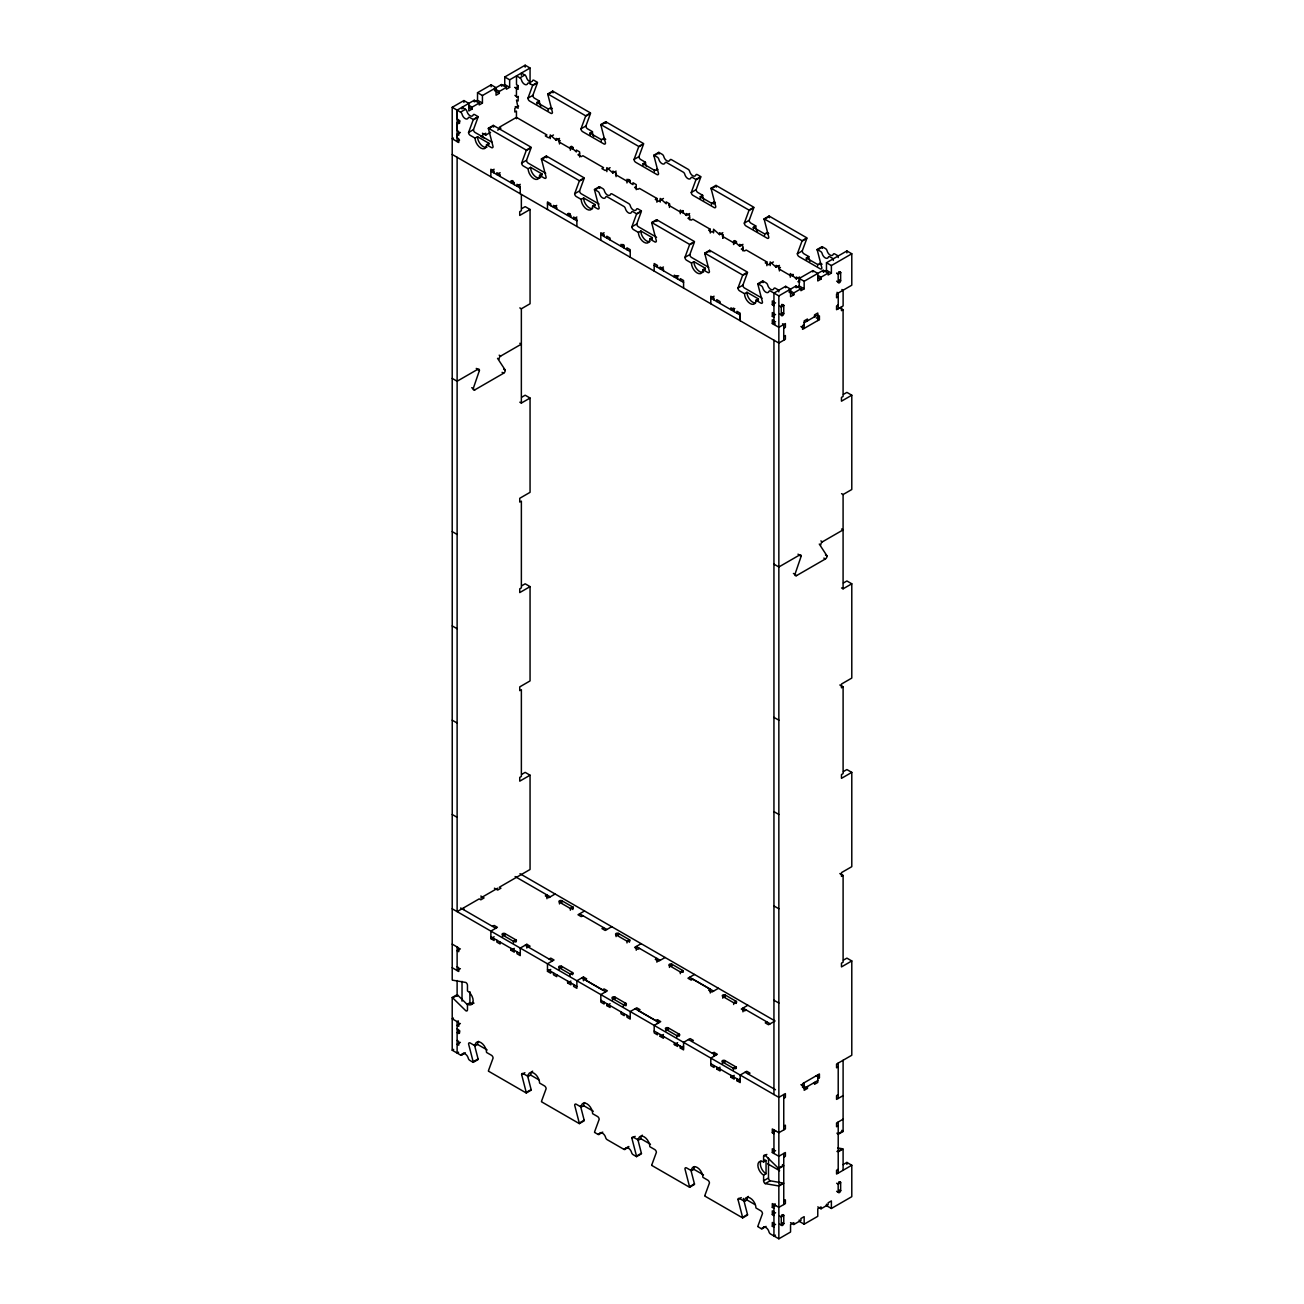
<?xml version="1.0" encoding="UTF-8"?>
<svg xmlns="http://www.w3.org/2000/svg" width="1304" height="1304" viewBox="0 0 1304 1304"><rect width="100%" height="100%" fill="white"/><g stroke="black" fill="none" stroke-linecap="round" stroke-linejoin="round"><path stroke-width="1.5" d="M497.541 358.323L505.251 370.108A2.315 1.337 -60 0 1 503.637 373.221L474.835 389.863A2.315 1.337 -60 0 1 473.222 388.592L479.399 370.564A2.315 1.337 -60 0 0 477.786 369.293L476.253 368.413M819.271 544.061L826.981 555.846A2.315 1.337 -60 0 1 825.367 558.976L796.565 575.602A2.315 1.337 -60 0 1 794.951 574.347L801.129 556.319A2.315 1.337 -60 0 0 799.515 555.048L797.983 554.167M468.56 132.486L473.156 119.968L478.063 117.132L473.466 129.65L468.56 132.486A2.315 1.337 60 0 0 470.19 135.306L475.096 138.142A8.085 4.662 60 0 0 480.817 148.037A8.085 4.662 60 0 0 486.522 144.744L488.984 143.326L477.541 136.724L475.096 138.142M527.957 98.191L532.554 85.673L537.444 82.853L532.847 95.371L527.957 98.191A2.315 1.337 60 0 0 529.587 101.027L550.81 113.285A2.315 1.337 60 0 0 552.44 112.34L547.843 94.507A2.315 1.337 60 0 1 547.778 93.937L552.684 91.101L590.565 112.975L585.675 115.811L547.778 93.937M521.616 163.114L526.213 150.596L531.119 147.76L526.506 160.278L521.616 163.114A2.315 1.337 60 0 0 523.246 165.934L528.153 168.77A8.085 4.662 60 0 0 533.858 178.664A8.085 4.662 60 0 0 539.579 175.372L542.024 173.954L530.598 167.352L528.153 168.77M580.997 128.819L585.594 116.3L590.5 113.481L585.903 125.999L580.997 128.819A2.315 1.337 60 0 0 582.627 131.655L603.866 143.913A2.315 1.337 60 0 0 605.496 142.967L600.899 125.135A2.315 1.337 60 0 1 600.834 124.565L605.724 121.728L643.622 143.603L638.716 146.439L600.834 124.565M574.656 193.742L579.269 181.223L584.159 178.387L579.563 190.906L574.656 193.742A2.315 1.337 60 0 0 576.303 196.562L581.193 199.398A8.085 4.662 60 0 0 586.914 209.292A8.085 4.662 60 0 0 592.635 205.999L595.08 204.581L583.654 197.98L581.193 199.398M634.054 159.447L638.65 146.928L643.557 144.108L638.944 156.627L634.054 159.447A2.315 1.337 60 0 0 635.684 162.283L656.906 174.54A2.315 1.337 60 0 0 658.553 173.595L653.94 155.763A2.315 1.337 60 0 1 653.874 155.192L658.781 152.356L662.22 154.345A2.315 1.337 60 0 1 663.769 156.496A4.613 2.673 60 0 0 668.284 161.223M631.886 226.766L636.482 214.247L641.372 211.427L636.776 223.946L631.886 226.766A2.315 1.337 60 0 0 633.516 229.602L638.406 232.422A8.085 4.662 60 0 0 644.127 242.332A8.085 4.662 60 0 0 649.848 239.023L652.293 237.621L640.867 231.02L638.406 232.422M691.267 192.487L695.863 179.968L700.77 177.132L696.157 189.65L691.267 192.487A2.315 1.337 60 0 0 692.897 195.307L714.136 207.564A2.315 1.337 60 0 0 715.766 206.635L711.169 188.803A2.315 1.337 60 0 1 711.087 188.216L715.994 185.396L753.875 207.271L748.985 210.091L711.087 188.216M684.926 257.393L689.523 244.875L694.429 242.055L689.832 254.573L684.926 257.393A2.315 1.337 60 0 0 686.556 260.229L691.462 263.049A8.085 4.662 60 0 0 697.184 272.96A8.085 4.662 60 0 0 702.889 269.651L705.35 268.249L693.907 261.648L691.462 263.049M744.323 223.114L748.92 210.596L753.81 207.76L749.213 220.278L744.323 223.114A2.315 1.337 60 0 0 745.953 225.934L767.176 238.192A2.315 1.337 60 0 0 768.806 237.263L764.209 219.431A2.315 1.337 60 0 1 764.144 218.844L769.05 216.024L806.931 237.898L802.041 240.718L764.144 218.844M737.982 288.021L742.579 275.503L747.485 272.683L742.872 285.201L737.982 288.021A2.315 1.337 60 0 0 739.612 290.857L744.519 293.693A8.085 4.662 60 0 0 750.224 303.587A8.085 4.662 60 0 0 755.945 300.279L758.39 298.877L746.964 292.275L744.519 293.693M488.478 1070.617L493.075 1058.098A2.315 1.337 60 0 0 491.445 1055.262L486.539 1052.442A8.085 4.662 60 0 0 480.817 1042.532A8.085 4.662 60 0 0 475.112 1045.841L470.206 1043.004A2.315 1.337 60 0 0 468.576 1043.95L473.173 1061.782A2.315 1.337 60 0 1 473.238 1062.369L478.144 1059.533A2.315 1.337 60 0 0 478.079 1058.946L474.395 1044.683M797.363 253.742L801.96 241.224L806.866 238.387L802.27 250.906L797.363 253.742A2.315 1.337 60 0 0 798.993 256.578L820.232 268.836A2.315 1.337 60 0 0 821.862 267.89L817.266 250.058A2.315 1.337 60 0 1 817.201 249.471L822.091 246.652L825.546 248.64A2.315 1.337 60 0 1 827.078 250.775A4.613 2.673 60 0 0 830.159 255.079A4.613 2.673 60 0 0 833.24 254.345A2.315 1.337 60 0 1 834.772 253.97L838.227 255.959L838.227 257.605M541.519 1101.244L546.115 1088.726A2.315 1.337 60 0 0 544.485 1085.89L539.595 1083.07A8.085 4.662 60 0 0 533.874 1073.159A8.085 4.662 60 0 0 528.153 1076.468L523.263 1073.632A2.315 1.337 60 0 0 521.633 1074.577L526.229 1092.41A2.315 1.337 60 0 1 526.294 1092.996L531.201 1090.16A2.315 1.337 60 0 0 531.119 1089.59L527.452 1075.311M594.575 1131.872L599.172 1119.354A2.315 1.337 60 0 0 597.542 1116.517L592.635 1113.697A8.085 4.662 60 0 0 586.93 1103.787A8.085 4.662 60 0 0 581.209 1107.096L576.303 1104.26A2.315 1.337 60 0 0 574.673 1105.205L579.269 1123.037A2.315 1.337 60 0 1 579.351 1123.624L584.241 1120.788A2.315 1.337 60 0 0 584.176 1120.217L580.492 1105.939M651.788 1164.896L656.385 1152.377A2.315 1.337 60 0 0 654.755 1149.557L649.848 1146.721A8.085 4.662 60 0 0 644.143 1136.827A8.085 4.662 60 0 0 638.422 1140.12L633.532 1137.3A2.315 1.337 60 0 0 631.886 1138.245L636.499 1156.077A2.315 1.337 60 0 1 636.564 1156.648L641.454 1153.828A2.315 1.337 60 0 0 641.389 1153.241L637.705 1138.979M704.845 1195.524L709.441 1183.005A2.315 1.337 60 0 0 707.811 1180.185L702.905 1177.349A8.085 4.662 60 0 0 697.184 1167.455A8.085 4.662 60 0 0 691.479 1170.747L686.572 1167.928A2.315 1.337 60 0 0 684.942 1168.873L689.539 1186.705A2.315 1.337 60 0 1 689.604 1187.276L694.51 1184.456A2.315 1.337 60 0 0 694.445 1183.869L690.761 1169.606M757.885 1226.168L762.481 1213.633A2.315 1.337 60 0 0 760.851 1210.813L755.961 1207.977A8.085 4.662 60 0 0 750.24 1198.083A8.085 4.662 60 0 0 744.519 1201.375L739.629 1198.555A2.315 1.337 60 0 0 737.999 1199.501L742.595 1217.333A2.315 1.337 60 0 1 742.661 1217.903L747.567 1215.083A2.315 1.337 60 0 0 747.485 1214.497L743.345 1198.457M457.133 534.444L452.211 531.624L452.211 107.319L463.914 100.555L468.821 103.391L468.821 110.938L472.081 109.047L472.081 107.156L479.171 103.065L479.171 104.956L482.431 103.065L482.431 95.534L477.525 92.698L477.525 100.245L482.431 103.065M477.525 92.698L491.135 84.841L496.042 87.678L496.042 95.208L499.302 93.334L499.302 91.443L506.376 87.352L506.376 89.242L509.652 87.352L509.652 79.821L530.06 68.036L530.06 83.749M509.652 87.352L504.746 84.532L504.746 76.985L525.17 65.2L530.06 68.036M453.45 138.045L452.211 138.746L458.731 142.527L458.731 138.746L457.101 137.816L457.101 134.345L458.731 135.29L458.731 131.525L457.101 130.579L457.101 122.723L458.731 123.668L458.731 119.903L457.101 118.957L457.101 110.155L474.265 100.245L479.171 103.065M482.431 95.534L501.486 84.532L506.376 87.352M475.292 101.533L477.525 100.245M502.708 85.705L504.746 84.532M460.556 112.144L465.447 109.308A2.315 1.337 60 0 1 466.995 111.459A4.613 2.673 60 0 0 470.076 115.746A4.613 2.673 60 0 0 473.14 115.013A2.315 1.337 60 0 1 474.689 114.638L478.128 116.626L473.238 119.463L469.782 117.474A2.315 1.337 60 0 0 468.25 117.849A4.613 2.673 60 0 1 465.169 118.582A4.613 2.673 60 0 1 462.089 114.279A2.315 1.337 60 0 0 460.556 112.144L457.101 110.155M515.259 87.727L518.128 89.373L518.128 85.608L516.498 84.662L516.498 75.86L519.937 77.849L524.827 75.029A2.315 1.337 60 0 1 526.376 77.164A4.613 2.673 60 0 0 531.347 81.859M457.101 122.723L459.562 121.305M457.101 134.345L460.377 132.47M459.562 140.164L457.117 141.582L457.117 110.139L452.211 107.319M518.633 106.064L514.819 108.265L514.819 112.03L516.449 111.085L516.449 118.745M488.397 128.216L493.287 125.38L531.184 147.254L526.278 150.09L488.397 128.216A2.315 1.337 60 0 0 488.462 128.803L493.059 146.618A2.315 1.337 60 0 1 491.429 147.564L486.522 144.744M488.462 128.803L493.368 125.966A2.315 1.337 60 0 1 493.287 125.38M547.843 94.507L552.749 91.688A2.315 1.337 60 0 1 552.684 91.101M537.069 103.961A8.085 4.662 60 0 1 536.938 102.445L539.383 101.027A8.085 4.662 60 0 0 540.834 106.276M482.447 133.236L485.707 135.127L490.581 132.323M497.672 130.107L500.932 128.216L499.302 127.27L516.449 117.376L546.947 134.98L545.3 135.909L548.577 137.8L553.466 134.98M548.234 110.4A8.085 4.662 60 0 0 548.365 109.047L550.81 107.629L552.342 108.509M494.134 169.227L490.874 171.117L520.263 188.086M500.117 172.698L496.84 174.589L496.84 172.698L500.117 174.589L500.117 176.464M550.239 138.615L550.239 134.948L556.237 140.294L559.497 138.403M541.437 158.844L546.343 156.007L584.225 177.898L579.335 180.718L541.437 158.844A2.315 1.337 60 0 0 541.519 159.43L546.115 177.246A2.315 1.337 60 0 1 544.485 178.192L539.579 175.372M541.519 159.43L546.409 156.594A2.315 1.337 60 0 1 546.343 156.007M600.899 125.135L605.789 122.315A2.315 1.337 60 0 1 605.724 121.728M590.223 135.111A8.085 4.662 60 0 1 589.978 133.073L592.44 131.655A8.085 4.662 60 0 0 593.63 136.382M520.247 184.32L516.987 186.211L516.987 184.32L520.247 186.211L520.247 193.758M601.177 141.435A8.085 4.662 60 0 0 601.421 139.675L603.866 138.257L605.708 139.316M579.595 153.839L577.965 154.768L581.242 156.659L582.872 155.714L603.556 167.662L601.926 168.607L605.186 170.498L610.093 167.662M521.714 208.624L525.17 206.635L530.06 209.471L530.06 303.75L521.356 308.787L519.823 307.907M530.06 209.471L519.726 215.437L519.726 211.672L521.356 210.726L521.356 194.589M556.726 205.38L553.466 207.271L553.466 205.38L556.726 207.271L556.726 209.162M606.865 171.655L606.865 167.645L612.847 172.976L616.107 171.101M592.635 205.999L597.525 208.819A2.315 1.337 60 0 0 599.155 207.89L594.559 190.058A2.315 1.337 60 0 1 594.494 189.471L599.4 186.651L602.839 188.64A2.315 1.337 60 0 1 604.371 190.775A4.613 2.673 60 0 0 609.555 195.404M594.559 190.058L599.465 187.222A2.315 1.337 60 0 1 599.4 186.651M653.94 155.763L658.846 152.943A2.315 1.337 60 0 1 658.781 152.356M643.165 165.217A8.085 4.662 60 0 1 643.035 163.701L645.48 162.283A8.085 4.662 60 0 0 646.425 166.472M568.723 213.237L570.076 214.019L567.615 215.437L567.615 213.563L570.875 215.437L570.875 217.328M654.331 171.655A8.085 4.662 60 0 0 654.461 170.302L657.835 169.406M576.873 217.018L573.597 218.893L573.597 217.018L576.873 218.893L576.873 226.44M636.222 186.521L634.592 187.466L637.852 189.341L639.482 188.412L656.923 198.452L656.923 202.234M656.923 198.452L655.276 199.398L658.553 201.289L663.443 198.452M604.094 232.731L600.818 234.606L630.223 251.59M651.707 222.511L656.613 219.675L694.494 241.55L689.604 244.386L651.707 222.511A2.315 1.337 60 0 0 651.772 223.082L656.368 240.914A2.315 1.337 60 0 1 654.738 241.859L649.848 239.023M651.772 223.082L656.678 220.262A2.315 1.337 60 0 1 656.613 219.675M711.169 188.803L716.059 185.967A2.315 1.337 60 0 1 715.994 185.396M700.492 198.762A8.085 4.662 60 0 1 700.248 196.725L702.693 195.307A8.085 4.662 60 0 0 703.883 200.034M680.329 213.742L680.346 210.074L686.344 215.421L689.604 213.53M711.544 204.679A8.085 4.662 60 0 0 711.674 203.326L714.136 201.908L715.358 202.625M689.588 217.312L687.942 218.257L691.218 220.148L692.848 219.202L710.256 229.26L710.256 233.041M710.256 229.26L708.626 230.205L711.886 232.096L713.516 231.15M477.786 369.293L457.117 381.224L452.211 378.404M499.073 359.203A2.315 1.337 -60 0 1 500.687 356.073L521.356 344.142L519.823 343.262M663.426 266.994L660.166 268.868L660.166 266.994L663.426 268.868L663.426 270.759M713.565 232.894L713.565 229.243L719.547 234.59L722.807 232.699M704.763 253.139L709.653 250.303L747.551 272.177L742.644 275.014L704.763 253.139A2.315 1.337 60 0 0 704.828 253.709L709.425 271.542A2.315 1.337 60 0 1 707.795 272.487L702.889 269.651M704.828 253.709L709.718 250.89A2.315 1.337 60 0 1 709.653 250.303M764.209 219.431L769.115 216.594A2.315 1.337 60 0 1 769.05 216.024M753.435 228.868A8.085 4.662 60 0 1 753.304 227.352L755.749 225.934A8.085 4.662 60 0 0 757.494 231.704M723.019 234.964A1.728 0.994 0 0 0 722.775 236.497L733.663 242.772L733.663 244.549L733.696 240.865L739.694 246.212L742.954 244.337M764.6 235.307A8.085 4.662 60 0 0 764.731 233.954L767.176 232.536L768.708 233.432M742.921 248.119L741.291 249.064L744.551 250.955L746.181 250.009L766.866 261.957L766.866 265.723M521.682 397.231L525.17 395.21L530.06 398.046L530.06 492.341L519.742 498.291L519.742 502.073L521.372 501.127L521.372 587.876L519.742 588.805L519.742 592.587L530.06 586.621L530.06 680.916L519.742 686.882L519.742 690.647L521.372 689.702L521.372 776.451L519.742 777.396L519.742 781.161L530.06 775.212L530.06 869.491L499.318 887.242L500.948 888.187L497.688 890.078L494.412 888.187M519.823 402.186L521.356 403.066L530.06 398.046M766.866 261.957L765.236 262.886L768.496 264.777L773.402 261.957M714.07 296.204L710.794 298.094L740.199 315.063L740.199 320.719L740.183 313.188L736.923 311.297L736.923 313.188M770.175 265.576L770.175 261.925L776.157 267.271L779.433 265.38M755.945 300.279L760.851 303.115A2.315 1.337 60 0 0 762.481 302.169L757.885 284.337A2.315 1.337 60 0 1 757.803 283.767L762.71 280.93L766.149 282.919A2.315 1.337 60 0 1 767.697 285.071A4.613 2.673 60 0 0 770.778 289.358A4.613 2.673 60 0 0 773.859 288.624A2.315 1.337 60 0 1 775.391 288.249L778.83 290.238L778.83 291.9M757.885 284.337L762.775 281.517A2.315 1.337 60 0 1 762.71 280.93M817.266 250.058L822.156 247.222A2.315 1.337 60 0 1 822.091 246.652M806.589 260.034A8.085 4.662 60 0 1 806.345 257.98L808.79 256.578A8.085 4.662 60 0 0 809.996 261.289M817.641 265.935A8.085 4.662 60 0 0 817.787 264.582L820.232 263.163L822.074 264.239M790.273 277.23L790.322 273.563L796.304 278.909L799.564 277.018M804.16 288.82L799.254 286L799.254 278.453L804.16 281.273L804.16 288.82L800.9 290.71L800.9 288.82L793.81 292.911L793.81 294.802L790.55 296.676L790.55 289.129L785.66 286.31L773.94 293.074L770.485 291.085A2.315 1.337 60 0 0 768.952 291.444A4.613 2.673 60 0 1 765.872 292.194A4.613 2.673 60 0 1 762.791 287.891A2.315 1.337 60 0 0 761.259 285.755L757.803 283.767M799.254 278.453L812.865 270.596L817.771 273.416L817.771 280.963L821.031 279.072L821.031 277.198L828.121 273.106L828.121 274.997L831.381 273.106L831.381 265.56L851.789 253.775L851.789 285.201L836.549 294.003L836.549 297.785L838.179 296.839M831.381 273.106L826.475 270.287L826.475 262.74L846.899 250.955L851.789 253.775M797.901 281.745L799.531 280.816M775.179 323.783L773.94 324.5L773.94 293.058L778.847 295.894L795.994 286L800.9 288.82M804.16 281.273L823.215 270.287L828.121 273.106M796.614 287.532L799.254 286M823.623 271.933L826.475 270.287M773.94 301.876L772.31 300.931L772.31 304.696L775.57 302.821M781.292 307.059L783.737 305.641L781.699 304.468M840.672 272.78L838.227 274.182L836.989 273.481M773.94 313.498L772.31 312.552L772.31 316.334L775.57 314.443M773.94 320.735L772.31 319.79L772.31 323.555L775.57 321.68M778.83 327.337L785.383 323.555L785.383 327.32L783.753 328.266M804.16 322.773L817.771 314.916M783.753 336.432L785.383 335.503L785.383 339.268L778.83 343.05L452.211 154.475M804.177 324.647L802.547 325.592L802.547 329.358L819.417 319.61L819.417 315.845L817.787 316.79M838.179 305.006L836.549 305.951L836.549 309.716L843.117 305.935L843.117 290.221L841.895 289.504M841.553 493.646L843.085 494.526L851.789 489.505L851.789 395.21L841.455 401.192L841.455 397.41L843.085 396.465L843.085 309.716L841.455 310.662L841.455 306.896M843.443 394.378L846.899 392.39L851.789 395.21M521.73 585.789L525.17 583.801L530.06 586.621M799.515 555.048L778.847 566.979L773.94 564.143M820.803 544.942A2.315 1.337 -60 0 1 822.416 541.828L843.085 529.897L841.553 529.016M843.411 582.986L846.899 580.965L851.789 583.801L851.789 678.08L841.471 684.046L841.471 687.811L843.101 686.866L843.101 773.614L841.471 774.56L841.471 778.341L851.789 772.375L851.789 866.671L841.471 872.62L841.471 876.402L843.101 875.457L843.101 962.205L841.471 963.151L841.471 966.916L851.789 960.95L851.789 1055.246L836.549 1064.048L836.549 1067.813L838.179 1066.884M521.73 774.364L525.17 772.375L530.06 775.212M841.553 587.941L843.085 588.821L851.789 583.801M480.817 897.934L497.688 888.187M492.521 926.378L494.151 925.432L497.411 927.323L490.874 931.105L490.874 938.652L494.134 940.526L494.134 938.652M555.129 894.006L548.593 897.771L545.317 895.897L546.947 894.951L546.947 898.717M460.377 948.856L457.117 950.746L458.747 951.692L458.747 947.91L452.211 944.145M490.874 938.652L494.134 936.761M460.377 968.66L457.117 970.551L457.117 946.981M511.005 948.383L511.005 950.274L514.281 948.383M520.263 948.073L526.816 944.292L530.076 946.182L528.446 947.128M584.534 910.974L577.982 914.756L581.242 916.63L582.888 915.685M473.238 1062.369L469.799 1060.38A2.315 1.337 60 0 1 468.266 1058.229A4.613 2.673 60 0 0 465.186 1053.942A4.613 2.673 60 0 0 462.105 1054.675A2.315 1.337 60 0 1 460.556 1055.034L452.211 1050.225L452.211 997.511L457.117 994.691A2.315 1.337 60 0 1 457.59 995.034L467.435 1004.716M843.46 771.528L846.899 769.556L851.789 772.375M452.211 997.511A2.315 1.337 60 0 1 452.684 997.87L457.59 995.034M452.684 997.87L465.821 1010.763A2.315 1.337 60 0 0 467.468 1009.818L467.468 1004.161L469.913 1002.743A8.085 4.662 60 0 0 474.02 1003.102M549.131 959.059L550.761 958.13L554.037 960.005L547.484 963.786L547.484 971.333L550.744 973.224L550.744 971.333M603.573 927.633L601.943 928.578L605.203 930.469L611.739 926.688M453.45 1018.082L452.211 1018.799L458.747 1022.564L458.747 1026.329L457.117 1025.384L460.377 1023.51M458.34 1020.918L457.117 1021.619L457.117 1053.045L458.584 1052.198M547.484 971.333L550.744 969.442M460.377 1042.369L457.117 1044.243L458.747 1045.189L458.747 1041.423L457.117 1040.478M567.631 981.081L567.631 982.955L570.891 981.081M452.211 1050.225L453.678 1049.378M604.094 1002.124L604.094 1004.015L600.834 1002.124L600.834 994.593L607.371 990.812L604.094 988.937L602.464 989.866L585.056 979.809L586.686 978.864L583.426 976.973L576.873 980.755L576.873 988.302L573.613 986.411L573.613 984.536M641.144 943.656L634.592 947.437L637.868 949.328L639.498 948.383M475.112 1045.841L477.557 1044.422A8.085 4.662 60 0 1 478.503 1041.325M460.556 1055.034L463.833 1053.159M462.105 1054.675L465.365 1052.784M473.173 1061.782L478.079 1058.946M665.089 957.495L658.569 961.26L655.293 959.369L656.923 958.424L656.923 962.205M606.816 1003.705L606.816 1005.596L610.093 1003.705M694.494 974.463L687.958 978.228L691.218 980.119L692.864 979.174L710.272 989.231L710.272 993.012M521.633 1074.577L524.893 1072.687M528.153 1076.468L530.614 1075.05A8.085 4.662 60 0 1 532.668 1071.171M526.229 1092.41L531.119 1089.59M657.444 1032.931L657.444 1034.822L654.184 1032.931L654.201 1025.384L660.721 1021.619L657.461 1019.728L655.831 1020.673L638.389 1010.616L640.036 1009.671L636.759 1007.796L630.223 1011.562L630.223 1019.109L626.963 1017.218L626.963 1015.327M710.272 989.231L708.626 990.176L711.902 992.067L718.439 988.285M725.252 995.05L722.807 996.468L722.791 998.228M660.166 1034.512L660.166 1036.387L663.443 1034.512M674.331 1042.678L674.331 1044.569L677.591 1042.678M747.844 1005.254L741.291 1009.035L744.568 1010.926L746.198 1009.981M680.313 1046.134L680.313 1048.025L683.573 1046.134M691.756 1041.407L693.386 1040.462L690.126 1038.587L683.573 1042.369L683.573 1049.899L680.313 1048.025M581.209 1107.096L583.654 1105.678A8.085 4.662 60 0 1 584.599 1102.581M843.46 960.119L846.899 958.13L851.789 960.95M579.269 1123.037L584.176 1120.217M712.44 1053.355L714.07 1052.409L717.347 1054.3L710.794 1058.082L710.794 1065.612L714.07 1067.503L714.07 1065.612M766.882 1021.928L765.252 1022.874L768.512 1024.748L775.065 1020.983L519.986 873.713M594.51 1132.377L597.949 1134.366L601.209 1132.475M597.949 1134.366A2.315 1.337 60 0 0 599.498 1133.991L602.758 1132.1M716.792 1067.194L716.792 1069.084L720.053 1067.194M733.386 1068.286L735.847 1066.884M730.941 1075.36L730.941 1077.251L734.201 1075.36M631.886 1138.245L635.162 1136.354M736.923 1078.815L736.923 1080.706L740.199 1078.815M748.382 1074.105L750.012 1073.159L746.736 1071.269L740.199 1075.05L740.199 1082.597L736.923 1080.706M638.422 1140.12L640.867 1138.718A8.085 4.662 60 0 1 642.334 1135.148M599.498 1133.991A4.613 2.673 60 0 1 602.562 1133.257A4.613 2.673 60 0 1 605.643 1137.544A2.315 1.337 60 0 0 607.191 1139.696L623.882 1149.329L628.772 1146.493M623.882 1149.329A2.315 1.337 60 0 0 625.415 1148.954L628.675 1147.08M636.499 1156.077L641.389 1153.241M783.753 1098.31L785.383 1097.365L785.383 1093.6L778.847 1097.365L452.211 908.79M804.177 1086.509L802.547 1087.454L802.547 1083.689L819.417 1073.942L819.417 1077.707L817.787 1078.652M804.177 1088.4L817.787 1080.543M807.437 1086.509L807.437 1088.4L804.177 1090.291L804.177 1082.744M691.479 1170.747L693.924 1169.346A8.085 4.662 60 0 1 694.657 1166.526M783.753 1126.118L785.383 1125.173L785.383 1128.954L778.847 1132.72L772.31 1128.954L772.31 1132.72L775.587 1130.845M838.179 1094.692L836.549 1095.637L836.549 1099.402L843.101 1095.621M689.539 1186.705L694.445 1183.869M765.236 1183.624L770.142 1180.788L783.28 1183.07L778.374 1185.906L765.236 1183.624A2.315 1.337 60 0 1 763.606 1180.788L763.606 1175.132A8.085 4.662 60 0 1 757.885 1165.238A8.085 4.662 60 0 1 763.606 1161.946L763.606 1156.273L766.866 1154.399M773.94 1149.688L772.31 1148.759L772.31 1152.524L775.587 1150.633M763.606 1161.946L766.051 1160.527L766.051 1173.73L763.606 1175.132M843.101 1119.191L836.549 1122.972L836.549 1126.754L838.179 1125.808M783.753 1157.235L785.383 1156.289L785.383 1152.524L778.847 1156.289L772.31 1152.524M778.374 1168.237L783.28 1165.401A2.315 1.337 60 0 0 783.753 1165.76L778.847 1168.58A2.315 1.337 60 0 1 778.374 1168.237L765.236 1155.344A2.315 1.337 60 0 0 763.606 1156.273M837.739 1133.958L842.645 1131.139A2.315 1.337 60 0 0 843.101 1131.481L838.211 1134.317A2.315 1.337 60 0 1 837.739 1133.958L836.923 1133.16M763.606 1180.788L768.496 1177.968L768.496 1158.05M737.999 1199.501L741.259 1197.61M744.519 1201.375L746.98 1199.973A8.085 4.662 60 0 1 748.431 1196.404M783.753 1183.266L778.847 1186.086L778.847 1238.8L790.55 1232.035L790.55 1224.505L793.81 1222.614L793.81 1224.505L800.966 1220.381L800.9 1218.523L804.16 1216.648L804.16 1224.179L799.254 1221.359L799.254 1219.941M838.211 1151.823L843.101 1148.987L843.101 1170.275M742.595 1217.333L747.485 1214.497M775.179 1203.836L773.94 1204.537L773.94 1235.964L775.407 1235.132M843.085 1164.619L846.899 1162.418L851.789 1165.254L851.789 1196.681L831.381 1208.466L826.475 1205.646L826.475 1204.228M783.753 1200.772L785.383 1199.827L785.383 1203.592L778.847 1207.374L772.31 1203.592L772.31 1207.374L775.587 1205.483M838.179 1169.346L836.549 1170.275L836.549 1174.056L851.789 1165.254M773.94 1211.775L772.31 1210.829L772.31 1214.594L775.587 1212.72M757.82 1226.656L761.259 1228.645L764.535 1226.771M761.259 1228.645A2.315 1.337 60 0 0 762.807 1228.286L766.067 1226.396M773.94 1223.396L772.31 1222.451L772.31 1226.233L775.587 1224.342M781.292 1224.815L783.753 1223.396M838.211 1191.954L840.656 1190.536M817.771 1206.901L821.031 1208.792L828.121 1204.7L828.121 1202.81L831.381 1200.919L831.381 1208.466M804.16 1224.179L817.771 1216.322L817.771 1208.792L821.031 1206.901L821.031 1208.792M452.684 980.2L465.821 982.466A2.315 1.337 60 0 1 467.468 985.302L467.468 990.958A8.085 4.662 60 0 1 473.173 1000.869A8.085 4.662 60 0 1 467.468 1004.161M837.706 1147.944L842.645 1148.808L836.923 1151.481M524.827 75.029L521.388 73.04L521.388 75.241M653.874 155.192L657.33 157.181A2.315 1.337 60 0 1 658.862 159.316A4.613 2.673 60 0 0 661.943 163.619A4.613 2.673 60 0 0 665.024 162.87A2.315 1.337 60 0 1 666.556 162.511L683.247 172.144A2.315 1.337 60 0 1 684.796 174.296A4.613 2.673 60 0 0 687.876 178.583A4.613 2.673 60 0 0 690.957 177.849A2.315 1.337 60 0 1 692.489 177.474L695.928 179.463L700.835 176.643L697.395 174.654A2.315 1.337 60 0 0 695.847 175.013A4.613 2.673 60 0 1 692.766 175.747A4.613 2.673 60 0 1 689.686 171.46A2.315 1.337 60 0 0 688.153 169.308L671.462 159.675A2.315 1.337 60 0 0 669.93 160.05A4.613 2.673 60 0 1 669.131 161.028M817.201 249.471L820.64 251.46A2.315 1.337 60 0 1 822.172 253.612A4.613 2.673 60 0 0 825.253 257.899A4.613 2.673 60 0 0 828.333 257.165A2.315 1.337 60 0 1 829.882 256.79L833.321 258.779L833.321 260.441M504.746 76.985L509.652 79.821M826.475 262.74L831.381 265.56M517.378 85.934L518.291 86.455M839.108 271.672L840.64 272.569L840.64 280.653A1.728 0.994 -60 0 1 839.417 282.772A1.728 0.994 -60 0 1 838.179 282.072L836.646 281.175M539.383 101.027L534.477 98.191A2.315 1.337 60 0 1 532.847 95.371M592.44 131.655L587.533 128.819A2.315 1.337 60 0 1 585.903 125.999M645.48 162.283L640.59 159.447A2.315 1.337 60 0 1 638.944 156.627M702.693 195.307L697.803 192.487A2.315 1.337 60 0 1 696.157 189.65M755.749 225.934L750.843 223.114A2.315 1.337 60 0 1 749.213 220.278M808.79 256.578L803.9 253.742A2.315 1.337 60 0 1 802.27 250.906M514.917 87.335L516.449 88.232L516.449 96.317A1.728 0.994 -60 0 0 518.356 96.398M836.646 273.09L838.179 273.97A1.663 0.962 -60 0 1 840.575 272.618M536.938 102.445L548.365 109.047M589.978 133.073L601.421 139.675M643.035 163.701L654.461 170.302M700.248 196.725L711.674 203.326M753.304 227.352L764.731 233.954M806.345 257.98L817.787 264.582M839.108 279.773L840.64 280.653L838.227 282.039L838.179 273.97M514.917 95.436L518.128 97.246L518.128 101.011L516.498 100.066L518.128 108.232L515.259 106.586M494.412 88.623L499.302 91.443M817.771 275.307L821.031 277.198M494.412 90.498L499.302 93.334M817.771 277.198L821.031 279.072M836.989 292.34L838.227 293.041L838.227 308.755M571.429 146.292L572.798 147.075L572.798 149.194M628.74 179.365L629.408 181.875M734.755 240.572L736.108 241.37M839.825 307.842L843.085 309.716M468.821 105.265L472.081 107.156M788.92 290.075L793.81 292.911M468.821 107.156L472.081 109.047M788.92 291.966L793.81 294.802M465.447 109.308L462.007 107.319L462.007 108.965M594.494 189.471L597.933 191.46A2.315 1.337 60 0 1 599.481 193.611A4.613 2.673 60 0 0 602.562 197.898A4.613 2.673 60 0 0 605.643 197.165A2.315 1.337 60 0 1 607.175 196.79L623.866 206.423A2.315 1.337 60 0 1 625.398 208.575A4.613 2.673 60 0 0 628.479 212.862A4.613 2.673 60 0 0 631.56 212.128A2.315 1.337 60 0 1 633.108 211.77L636.548 213.758L641.454 210.922L637.998 208.933A2.315 1.337 60 0 0 636.466 209.308A4.613 2.673 60 0 1 633.385 210.042A4.613 2.673 60 0 1 630.305 205.755A2.315 1.337 60 0 0 628.756 203.603L612.081 193.97A2.315 1.337 60 0 0 610.533 194.329A4.613 2.673 60 0 1 610.223 194.899M816.157 317.736L819.417 319.61M782.221 304.517L783.753 305.397L783.737 313.498A1.728 0.994 -60 0 1 782.514 315.617A1.728 0.994 -60 0 1 781.292 314.916L779.759 314.019M458.03 120.18L459.562 121.076L459.562 123.244M779.759 305.935L781.292 306.815A1.663 0.962 -60 0 1 783.671 305.462M492.341 142.446L475.096 132.486A2.315 1.337 60 0 1 473.466 129.65M545.708 173.253L528.153 163.114A2.315 1.337 60 0 1 526.506 160.278M599.058 204.06L581.193 193.742A2.315 1.337 60 0 1 579.563 190.906M656.58 237.263L638.406 226.766A2.315 1.337 60 0 1 636.776 223.946M708.708 267.353L691.462 257.393A2.315 1.337 60 0 1 689.832 254.573M762.074 298.16L744.519 288.021A2.315 1.337 60 0 1 742.872 285.201M480.801 136.072L484.061 137.963M772.31 304.696L773.94 305.641M782.221 312.618L783.753 313.498L781.292 314.916L781.292 306.815M800.9 326.538L804.16 328.429L804.177 320.882L807.437 318.991L807.437 320.882M772.31 316.334L773.94 317.279M782.514 323.799L783.737 324.5L783.737 340.214M772.31 323.555L778.847 327.32M512.097 180.555L513.466 181.337L511.005 182.756L511.005 180.865L514.265 182.756L514.265 184.646M622.725 244.435L623.41 244.826A1.728 0.994 0 0 0 623.948 245.038M547.484 203.799L576.873 220.783M654.184 265.413L683.573 282.381M499.155 355.193L500.687 356.073M820.884 540.932L822.416 541.828M503.719 369.211L505.251 370.108M825.448 554.966L826.981 555.846M502.105 372.341L503.637 373.221M823.835 558.096L825.367 558.976M477.867 369.684L479.399 370.564M799.596 555.439L801.129 556.319M471.689 387.712L473.222 388.592M793.419 573.467L794.951 574.347M473.303 388.983L474.835 389.863M795.032 574.722L796.565 575.602M839.841 684.991L843.101 686.866M773.94 717.379L778.879 720.183M457.133 628.724L452.211 625.92L452.211 720.199L457.133 723.019M773.94 811.658L778.879 814.478M839.841 873.566L843.101 875.457M773.94 905.954L778.879 908.774M457.133 817.315L452.211 814.495L452.211 980.005M773.94 1000.249L778.879 1003.053M733.679 1004.52L733.679 1002.76L736.141 1001.325A1.728 0.994 0 0 1 736.124 1002.76A1.728 0.994 0 0 1 733.679 1002.76L722.791 996.468A1.728 0.994 0 0 1 722.791 995.05A1.728 0.994 0 0 1 725.236 995.05L736.141 1001.325L736.124 1003.461M515.096 876.549L550.223 896.826M579.628 913.794L606.849 929.507M660.199 960.314L636.238 946.492L636.238 950.257M689.588 977.283L713.549 991.121M770.159 1023.803L742.938 1008.09L742.938 1011.855M816.157 1075.833L819.417 1077.707M480.817 896.044L484.077 897.934L480.817 899.825L479.171 898.88L457.117 911.61L457.117 157.295M800.9 1084.635L807.437 1088.4M460.638 907.991L495.764 928.269M525.17 945.237L552.391 960.966M581.78 977.935L605.741 991.757M635.129 1008.726L659.091 1022.564M688.479 1039.533L715.7 1055.246M735.847 1068.644L735.847 1066.868L724.959 1060.592A1.728 0.994 0 0 0 722.514 1060.592A1.728 0.994 0 0 0 722.514 1061.994L722.514 1063.771M745.089 1072.214L775.472 1089.736M735.847 1066.868A1.728 0.994 0 0 1 735.847 1068.286A1.728 0.994 0 0 1 733.402 1068.286L722.497 1062.01L724.959 1060.592L724.959 1062.352M490.874 936.745L520.28 953.729M547.501 969.442L576.89 986.411M600.834 1000.249L630.223 1017.218M654.201 1031.04L683.589 1048.008M710.81 1063.722L740.216 1080.706M511.005 950.274L514.281 952.164L514.281 950.274M567.631 982.955L570.891 984.846L570.891 982.955M606.816 1005.596L610.093 1007.47L610.093 1005.596M660.166 1036.387L663.443 1038.277L663.443 1036.387M674.331 1044.569L677.591 1046.444L677.591 1044.569M716.792 1069.084L720.053 1070.959L720.053 1069.084M730.941 1077.251L734.201 1079.141L734.201 1077.251M772.31 1132.72L773.94 1133.665M839.108 1181.815L840.64 1182.695L840.64 1190.78L839.108 1189.9M836.646 1183.233L838.179 1184.113L840.656 1182.679A1.728 0.994 -60 0 0 839.417 1181.994A1.728 0.994 -60 0 0 838.179 1184.113L838.179 1192.198L836.646 1191.318M457.117 966.769L458.747 967.715L458.747 971.496L452.211 967.715M767.583 1163.755L779.629 1170.715M772.31 1207.374L773.94 1208.319M782.221 1214.66L783.753 1215.54L783.753 1223.625L781.911 1222.565M457.117 1028.856L458.747 1029.785L458.747 1033.567L457.117 1032.621L459.562 1031.203A1.728 0.994 -60 0 1 459.66 1030.633M458.03 1030.323L459.562 1031.203L459.562 1033.045M779.759 1216.078L781.292 1216.958L783.753 1215.54A1.728 0.994 -60 0 0 782.514 1214.839A1.728 0.994 -60 0 0 781.292 1216.958L781.292 1225.043L779.759 1224.163M790.55 1222.614L793.81 1224.505M477.557 1044.422L487.158 1049.964M530.614 1075.05L538.65 1079.696M583.654 1105.678L593.271 1111.22M640.867 1138.718L650.484 1144.26M693.924 1169.346L703.524 1174.888M746.98 1199.973L755.016 1204.619M772.31 1214.594L773.94 1215.54M772.31 1226.233L773.94 1227.178M488.397 1071.122L526.294 1092.996M541.453 1101.75L579.351 1123.624M636.564 1156.648L633.108 1154.659A2.315 1.337 60 0 1 631.576 1152.508A4.613 2.673 60 0 0 628.495 1148.221A4.613 2.673 60 0 0 625.415 1148.954M651.723 1165.401L689.604 1187.276M704.763 1196.029L742.661 1217.903M778.847 1238.8L770.501 1233.975A2.315 1.337 60 0 1 768.969 1231.84A4.613 2.673 60 0 0 765.888 1227.537A4.613 2.673 60 0 0 762.807 1228.286M841.813 1130.323L842.645 1131.139M782.465 1164.602L783.28 1165.401M822.156 247.222L822.449 248.347M769.115 216.594L769.393 217.719M762.775 281.517L763.068 282.626M716.059 185.967L716.352 187.091M709.718 250.89L710.012 251.998M658.846 152.943L659.139 154.051M656.678 220.262L656.971 221.37M605.789 122.315L606.083 123.424M599.465 187.222L599.742 188.33M552.749 91.688L553.026 92.796M546.409 156.594L546.702 157.702M493.368 125.966L493.646 127.075M846.899 250.955L846.899 252.911M846.899 1162.418L846.899 1164.39M843.085 494.526L843.085 588.821M843.101 1060.266L843.101 1131.481M838.211 1063.086L838.211 1098.457M838.211 1122.027L838.211 1173.095M823.215 270.287L823.215 271.933M817.771 320.572L817.787 313.009L814.511 314.9L814.511 316.79M817.787 1074.887L817.787 1082.434L814.511 1084.309L814.511 1082.434M812.865 270.596L812.865 272.014M799.564 282.56L799.564 278.909L796.304 277.018L796.304 278.909M795.994 286L795.994 287.646M792.734 274.41L792.734 275.812M785.66 286.31L785.66 287.728M783.753 1094.529L783.753 1129.9M783.753 1153.469L783.753 1204.537M779.384 270.955L779.433 267.271L776.157 265.38L776.157 267.271M778.847 295.894L778.847 1184.097M773.94 340.214L773.94 1094.529M773.94 1129.9L773.94 1153.469M742.954 250.922L742.954 246.212L739.694 244.337L739.694 246.212M736.108 241.713L736.108 243.131M734.201 311.623L734.201 309.733L730.925 307.842L730.925 309.733L733.386 308.315L733.386 310.075M733.402 1068.286L733.402 1070.046M725.236 995.05L725.236 996.826M722.807 238.241L722.807 234.59L719.547 232.699L719.547 234.59M722.775 236.497L722.775 238.257M720.036 303.441L720.036 301.566L716.776 299.675L716.776 301.566M714.054 299.985L714.054 298.094L710.794 296.22L710.794 303.767M714.07 1052.409L714.07 1056.191M689.604 219.773L689.604 215.421L686.344 213.53L686.344 215.421M683.573 288.037L683.573 280.507L680.297 278.616L680.297 280.507M682.774 210.563L682.774 213.025M682.791 972.295L682.791 970.535L671.902 964.243A1.728 0.994 0 0 0 669.457 964.243A1.728 0.994 0 0 0 669.457 965.661L669.457 967.421M680.346 973.713L680.346 971.953L682.791 970.535A1.728 0.994 0 0 1 682.791 971.953A1.728 0.994 0 0 1 680.346 971.953L669.457 965.661L671.902 964.243L671.902 966.019M679.237 1035.946L679.237 1034.186L668.333 1027.911A1.728 0.994 0 0 0 665.904 1027.894A1.728 0.994 0 0 0 665.904 1029.312L665.904 1031.073M677.575 278.926L677.575 277.051L674.315 275.16L674.315 277.051L676.76 275.633L676.776 277.393M676.792 1037.365L676.792 1035.604L679.221 1034.186A1.728 0.994 0 0 1 679.237 1035.604A1.728 0.994 0 0 1 676.792 1035.604L665.888 1029.312L668.333 1027.911L668.349 1029.671M669.441 207.45L669.457 203.783L666.197 201.892L666.197 203.783L660.215 198.436L660.215 202.087M657.444 267.304L657.444 265.413L654.168 263.522L654.168 271.069M657.461 1019.728L657.461 1023.493M636.254 189.683L636.254 184.614L632.994 182.723L632.994 184.614L630.272 183.049L630.272 181.158L626.996 179.267L626.963 182.951M630.223 257.247L630.223 249.7L626.947 247.809L626.947 249.7M629.424 942.205L629.424 939.744L618.536 933.452A1.728 0.994 0 0 0 616.091 933.452A1.728 0.994 0 0 0 616.091 934.87L616.091 936.631M626.979 942.922L626.979 941.146L616.091 934.87L618.552 933.436L618.536 935.212M625.871 1005.857L625.871 1003.395L614.983 997.104A1.728 0.994 0 0 0 612.538 997.104A1.728 0.994 0 0 0 612.538 998.522L612.538 1000.282M624.225 248.135L624.225 246.244L620.965 244.353L620.965 246.244L623.41 244.826L623.41 246.603M624.241 1013.762L624.241 1015.653L620.981 1013.762L620.981 1011.871M623.426 1006.574L623.426 1004.797L612.538 998.522L614.983 997.104L614.983 998.864M616.075 176.659L616.107 172.976L612.847 171.101L612.847 172.976M610.076 239.952L610.076 238.078L606.816 236.187L606.816 238.078M604.094 236.497L604.094 234.606L600.818 232.731L600.818 240.278M583.426 976.973L583.426 980.755M579.644 157.002L579.644 151.932L576.368 150.041L576.368 151.932L570.386 146.586L570.353 150.253M572.815 909.524L572.815 907.046L561.926 900.771A1.728 0.994 0 0 0 559.465 900.771A1.728 0.994 0 0 0 559.465 902.172L559.465 903.949M572.537 974.707L572.537 972.588L561.633 966.297A1.728 0.994 0 0 0 559.204 966.297A1.728 0.994 0 0 0 559.204 967.715L559.204 969.475M570.353 910.225L570.353 908.464L559.465 902.172L561.942 900.754L561.926 902.531M570.076 214.019L570.076 215.796M570.092 975.767L570.092 973.99L572.521 972.588A1.728 0.994 0 0 1 572.537 973.99A1.728 0.994 0 0 1 570.092 973.99L559.188 967.715L561.633 966.297L561.649 968.057M559.465 143.978L559.497 140.294L556.237 138.403L556.237 140.294M556.743 974.789L556.743 976.68L553.466 974.789L553.466 972.898M550.744 205.706L550.744 203.815L547.468 201.924L547.468 209.471M526.816 944.292L526.816 948.073M525.17 65.2L525.17 67.172M521.356 308.787L521.356 403.066M520.28 948.073L520.263 955.62L517.003 953.729L517.003 951.839M515.928 942.01L515.928 939.891L505.023 933.615A1.728 0.994 0 0 0 502.578 933.615A1.728 0.994 0 0 0 502.578 935.017L502.578 936.794M513.466 182.038L513.466 183.098M513.466 943.069L513.466 941.309L515.911 939.907A1.728 0.994 0 0 1 515.928 941.309A1.728 0.994 0 0 1 513.466 941.309L502.578 935.033L505.023 933.615L505.039 935.375M501.486 84.532L501.486 86.178M500.117 942.107L500.117 943.982L496.857 942.107L496.857 940.217M494.118 173.008L494.118 171.134L490.858 169.243L490.858 176.79M491.135 84.841L491.135 86.732M485.707 135.127L485.707 133.236L482.447 135.127L482.447 137.474M474.265 100.245L474.265 101.891M472.358 1002.401L472.358 1003.933M469.913 991.659L469.913 1002.743M463.914 100.555L463.914 102.445M463.653 907.845L463.653 909.491M462.023 981.374L462.023 1001.162M457.117 980.526L457.117 996.354M452.243 531.608L452.243 625.904M452.243 720.183L452.243 814.478M532.081 81.451A4.613 2.673 60 0 0 532.537 80.734A2.315 1.337 60 0 1 534.069 80.359L537.525 82.348L532.619 85.184L529.179 83.195A2.315 1.337 60 0 0 527.631 83.554A4.613 2.673 60 0 1 524.55 84.287A4.613 2.673 60 0 1 521.47 80A2.315 1.337 60 0 0 519.937 77.849M820.232 263.163A8.085 4.662 60 0 1 820.086 264.533M767.176 232.536A8.085 4.662 60 0 1 767.045 233.905M714.136 201.908A8.085 4.662 60 0 1 713.744 204.06M656.906 168.884A8.085 4.662 60 0 1 656.776 170.237M603.866 138.257A8.085 4.662 60 0 1 603.719 139.609M550.81 107.629A8.085 4.662 60 0 1 550.679 108.982M840.575 1190.813A1.663 0.962 -60 0 1 838.26 1192.149M783.671 1223.657A1.663 0.962 -60 0 1 781.357 1224.994M516.514 88.199A1.663 0.962 -60 0 1 518.307 86.243M459.627 121.044A1.663 0.962 -60 0 1 459.758 120.571M486.914 147.205A8.085 4.662 60 0 1 480.834 144.597A8.085 4.662 60 0 1 477.541 136.724M488.984 143.326A8.085 4.662 60 0 1 488.837 144.679M540.573 177.523A8.085 4.662 60 0 1 534.265 175.632A8.085 4.662 60 0 1 530.598 167.352M542.024 173.954A8.085 4.662 60 0 1 541.893 175.306M592.684 208.575A8.085 4.662 60 0 1 586.751 205.641A8.085 4.662 60 0 1 583.654 197.98M595.08 204.581A8.085 4.662 60 0 1 594.95 205.934M649.897 241.599A8.085 4.662 60 0 1 643.964 238.681A8.085 4.662 60 0 1 640.867 231.02M652.293 237.621A8.085 4.662 60 0 1 652.049 239.382M703.589 271.982A8.085 4.662 60 0 1 697.395 269.732A8.085 4.662 60 0 1 693.907 261.648M705.35 268.249A8.085 4.662 60 0 1 705.203 269.602M755.652 302.919A8.085 4.662 60 0 1 749.881 299.708A8.085 4.662 60 0 1 746.964 292.275M758.39 298.877A8.085 4.662 60 0 1 758.146 300.637M770.142 1180.788A2.315 1.337 60 0 1 768.496 1177.968M766.051 1173.73A8.085 4.662 60 0 1 760.966 1161.163M764.812 1159.957A8.085 4.662 60 0 1 766.051 1160.527M573.271 147.988A1.728 0.994 0 0 1 570.353 148.493L559.465 142.201A1.728 0.994 0 0 1 560.003 140.571M629.408 179.756A1.728 0.994 0 0 1 629.408 181.174A1.728 0.994 0 0 1 626.963 181.174L616.075 174.883A1.728 0.994 0 0 1 616.319 173.367M678.683 275.829A1.728 0.994 0 0 1 677.167 275.796M734.788 308.592A1.728 0.994 0 0 1 733.5 308.363M736.581 241.859A1.728 0.994 0 0 1 733.663 242.772M793.158 274.459A1.728 0.994 0 0 1 790.273 275.47L779.384 269.178A1.728 0.994 0 0 1 780.444 267.483M682.888 210.629A1.728 0.994 0 0 1 682.726 211.998A1.728 0.994 0 0 1 680.329 211.965L669.441 205.69A1.728 0.994 0 0 1 669.686 204.157M572.815 907.046L570.37 908.464A1.728 0.994 0 0 0 572.815 908.464A1.728 0.994 0 0 0 572.815 907.046M629.441 939.728L626.996 941.146A1.728 0.994 0 0 0 629.424 941.146A1.728 0.994 0 0 0 629.424 939.744M625.871 1003.395L623.426 1004.797A1.728 0.994 0 0 0 625.871 1004.797A1.728 0.994 0 0 0 625.871 1003.395"/></g></svg>
